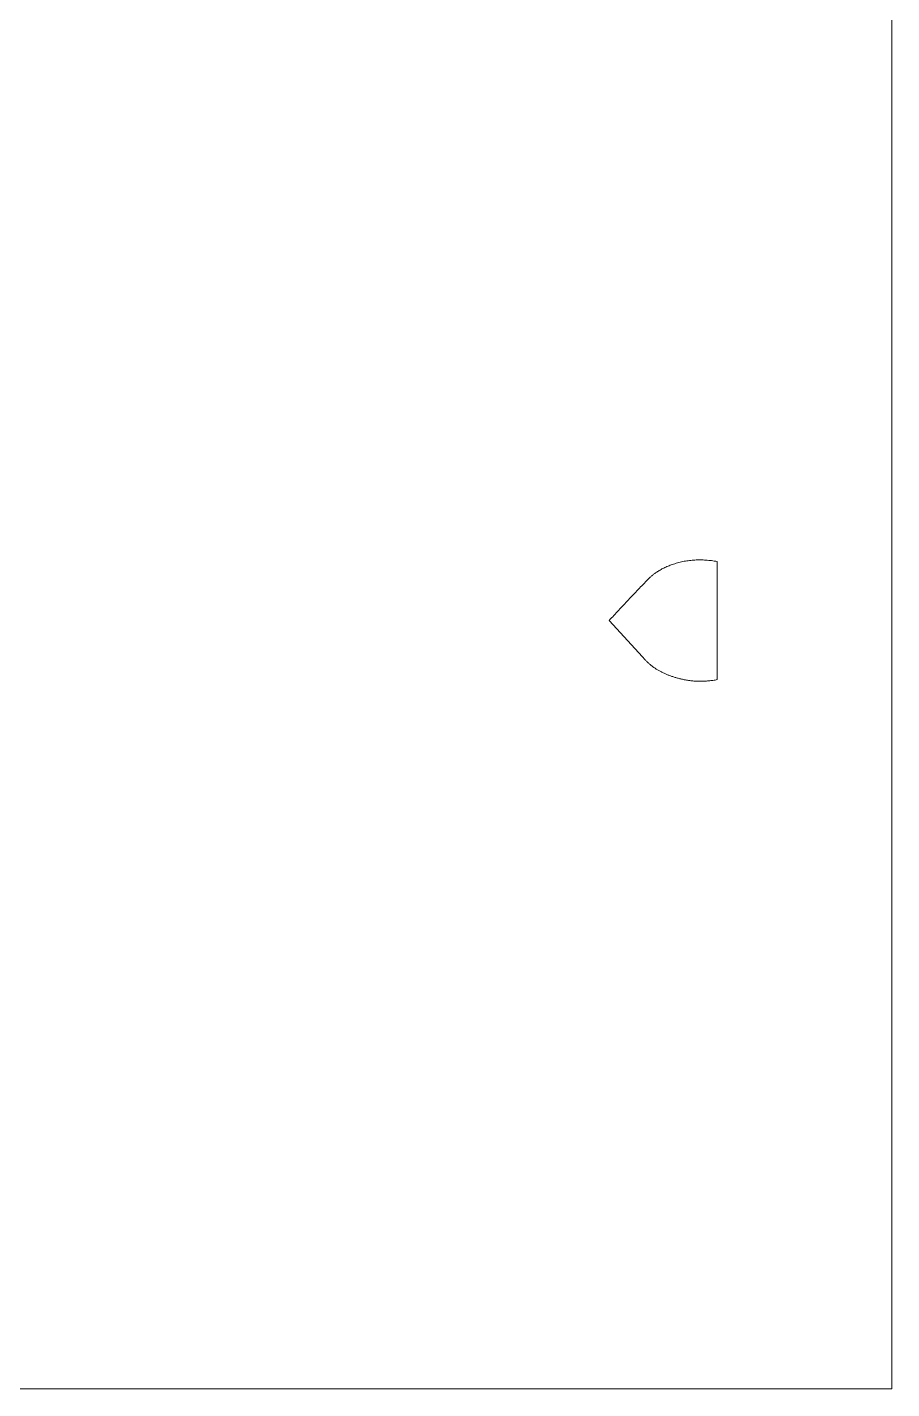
# Model space of a CAD drawing. Header units: centimetres. Extents: x -9.6 to 4.8, y -4.9 to 13.
# Drawn here: x -6.2 to -2.77, y -4.92 to 0.49 of the extents above; entities that cross this region are included whole.
import ezdxf

# ---------------------------------------------------------------- set-up
doc = ezdxf.new("R2010")
doc.units = ezdxf.units.CM
doc.header["$MEASUREMENT"] = 0
doc.layers.add('layer 1', color=7, linetype='Continuous')

msp = doc.modelspace()

# ---------------------------------------------------------------- linework, layer by layer
at = {"layer": 'layer 1', "color": 242, "lineweight": 9}
for points, knots in [([(-9.64025, 13.0189), (-9.64025, 13.0189), (-2.76854, 13.0189), (-2.76854, 13.0189), (-2.76854, 13.0189), (-2.76854, 13.0189), (-2.76854, -4.91628), (-2.76854, -4.91628), (-2.76854, -4.91628), (-2.76854, -4.91628), (-9.64025, -4.91628), (-9.64025, -4.91628), (-9.64025, -4.91628), (-9.64025, -4.91628), (-9.64025, 13.0189), (-9.64025, 13.0189)], [0, 0, 0, 0, 0.2, 0.2, 0.2, 0.2, 0.4, 0.4, 0.4, 0.4, 0.6, 0.6, 0.6, 0.6, 1, 1, 1, 1]), ([(-3.75921, -2.0074), (-3.75698, -2.0102), (-3.75469, -2.01295), (-3.75231, -2.01562), (-3.75231, -2.01562), (-3.74987, -2.01839), (-3.74735, -2.02108), (-3.74477, -2.02373), (-3.74477, -2.02373), (-3.74233, -2.02623), (-3.7398, -2.02867), (-3.73724, -2.03104), (-3.73724, -2.03104), (-3.73457, -2.0335), (-3.73182, -2.0359), (-3.72903, -2.03823), (-3.72903, -2.03823), (-3.72623, -2.04057), (-3.72338, -2.04282), (-3.72048, -2.04503), (-3.72048, -2.04503), (-3.71746, -2.0473), (-3.71439, -2.04949), (-3.71127, -2.05164), (-3.71127, -2.05164), (-3.7082, -2.05372), (-3.70508, -2.05574), (-3.70193, -2.0577), (-3.70193, -2.0577), (-3.69866, -2.0597), (-3.69532, -2.06166), (-3.69196, -2.06352), (-3.69196, -2.06352), (-3.68861, -2.0654), (-3.68521, -2.06719), (-3.68177, -2.06892), (-3.68177, -2.06892), (-3.67821, -2.07069), (-3.6746, -2.0724), (-3.67097, -2.07405), (-3.67097, -2.07405), (-3.66728, -2.07571), (-3.66355, -2.0773), (-3.65978, -2.07882), (-3.65978, -2.07882), (-3.6559, -2.08038), (-3.65198, -2.08186), (-3.64802, -2.08328), (-3.64802, -2.08328), (-3.64408, -2.0847), (-3.64012, -2.08603), (-3.63614, -2.0873), (-3.63614, -2.0873), (-3.63205, -2.08862), (-3.62795, -2.08983), (-3.62382, -2.09099), (-3.62382, -2.09099), (-3.61944, -2.0922), (-3.61507, -2.09337), (-3.61065, -2.09445), (-3.61065, -2.09445), (-3.60619, -2.09554), (-3.6017, -2.09656), (-3.5972, -2.09752), (-3.5972, -2.09752), (-3.59159, -2.09871), (-3.58597, -2.09973), (-3.58032, -2.10064), (-3.58032, -2.10064), (-3.57456, -2.10154), (-3.56879, -2.10231), (-3.56299, -2.10294), (-3.56299, -2.10294), (-3.55749, -2.10354), (-3.55197, -2.10398), (-3.54642, -2.10429), (-3.54642, -2.10429), (-3.54086, -2.10461), (-3.53529, -2.10477), (-3.5297, -2.10479), (-3.5297, -2.10479), (-3.52414, -2.10481), (-3.51857, -2.10469), (-3.51303, -2.10444), (-3.51303, -2.10444), (-3.50746, -2.10417), (-3.50192, -2.10377), (-3.49639, -2.10321), (-3.49639, -2.10321), (-3.49064, -2.10265), (-3.48491, -2.10192), (-3.4792, -2.10106), (-3.4792, -2.10106), (-3.47357, -2.10021), (-3.46798, -2.09923), (-3.46242, -2.09808), (-3.46242, -2.09808), (-3.46242, -2.09808), (-3.46242, -1.62912), (-3.46242, -1.62912), (-3.46242, -1.62912), (-3.46619, -1.62839), (-3.46998, -1.62773), (-3.47378, -1.6271), (-3.47378, -1.6271), (-3.47761, -1.62648), (-3.48145, -1.62591), (-3.4853, -1.62541), (-3.4853, -1.62541), (-3.48893, -1.62491), (-3.49258, -1.6245), (-3.49623, -1.62412), (-3.49623, -1.62412), (-3.4999, -1.62375), (-3.50359, -1.62343), (-3.50727, -1.62316), (-3.50727, -1.62316), (-3.51094, -1.62291), (-3.51461, -1.6227), (-3.51826, -1.62256), (-3.51826, -1.62256), (-3.52199, -1.62241), (-3.52574, -1.62233), (-3.52947, -1.62229), (-3.52947, -1.62229), (-3.5331, -1.62227), (-3.53673, -1.62231), (-3.54036, -1.62239), (-3.54036, -1.62239), (-3.54394, -1.62247), (-3.54755, -1.62262), (-3.55113, -1.62283), (-3.55113, -1.62283), (-3.55828, -1.62325), (-3.56541, -1.62389), (-3.57254, -1.62477), (-3.57254, -1.62477), (-3.5795, -1.62562), (-3.58645, -1.62673), (-3.59332, -1.62804), (-3.59332, -1.62804), (-3.60064, -1.62946), (-3.60792, -1.6311), (-3.61513, -1.63298), (-3.61513, -1.63298), (-3.62209, -1.63479), (-3.62897, -1.63682), (-3.63579, -1.63909), (-3.63579, -1.63909), (-3.64175, -1.64109), (-3.64767, -1.64324), (-3.6535, -1.64557), (-3.6535, -1.64557), (-3.65911, -1.64778), (-3.66466, -1.65018), (-3.67012, -1.65274), (-3.67012, -1.65274), (-3.67533, -1.65518), (-3.68048, -1.65779), (-3.68554, -1.66056), (-3.68554, -1.66056), (-3.69032, -1.66319), (-3.69503, -1.66598), (-3.69961, -1.66894), (-3.69961, -1.66894), (-3.7032, -1.67123), (-3.7067, -1.67361), (-3.71016, -1.67611), (-3.71016, -1.67611), (-3.71346, -1.67846), (-3.71667, -1.68092), (-3.71983, -1.68349), (-3.71983, -1.68349), (-3.72294, -1.68599), (-3.72596, -1.6886), (-3.72892, -1.69131), (-3.72892, -1.69131), (-3.73174, -1.69387), (-3.73447, -1.69654), (-3.73711, -1.69927), (-3.73711, -1.69927), (-3.75027, -1.71288), (-3.76336, -1.72653), (-3.77641, -1.74021), (-3.77641, -1.74021), (-3.78939, -1.75384), (-3.80234, -1.7675), (-3.81524, -1.78119), (-3.81524, -1.78119), (-3.8281, -1.79484), (-3.8409, -1.80854), (-3.85368, -1.82228), (-3.85368, -1.82228), (-3.86646, -1.83601), (-3.8792, -1.84981), (-3.89187, -1.86363), (-3.89187, -1.86363), (-3.89187, -1.86363), (-3.75921, -2.0074), (-3.75921, -2.0074)], [0, 0, 0, 0, 0.0196078, 0.0196078, 0.0196078, 0.0196078, 0.0392157, 0.0392157, 0.0392157, 0.0392157, 0.0588235, 0.0588235, 0.0588235, 0.0588235, 0.0784314, 0.0784314, 0.0784314, 0.0784314, 0.0980392, 0.0980392, 0.0980392, 0.0980392, 0.1176471, 0.1176471, 0.1176471, 0.1176471, 0.1372549, 0.1372549, 0.1372549, 0.1372549, 0.1568627, 0.1568627, 0.1568627, 0.1568627, 0.1764706, 0.1764706, 0.1764706, 0.1764706, 0.1960784, 0.1960784, 0.1960784, 0.1960784, 0.2156863, 0.2156863, 0.2156863, 0.2156863, 0.2352941, 0.2352941, 0.2352941, 0.2352941, 0.254902, 0.254902, 0.254902, 0.254902, 0.2745098, 0.2745098, 0.2745098, 0.2745098, 0.2941176, 0.2941176, 0.2941176, 0.2941176, 0.3137255, 0.3137255, 0.3137255, 0.3137255, 0.3333333, 0.3333333, 0.3333333, 0.3333333, 0.3529412, 0.3529412, 0.3529412, 0.3529412, 0.372549, 0.372549, 0.372549, 0.372549, 0.3921569, 0.3921569, 0.3921569, 0.3921569, 0.4117647, 0.4117647, 0.4117647, 0.4117647, 0.4313725, 0.4313725, 0.4313725, 0.4313725, 0.4509804, 0.4509804, 0.4509804, 0.4509804, 0.4705882, 0.4705882, 0.4705882, 0.4705882, 0.4901961, 0.4901961, 0.4901961, 0.4901961, 0.5098039, 0.5098039, 0.5098039, 0.5098039, 0.5294118, 0.5294118, 0.5294118, 0.5294118, 0.5490196, 0.5490196, 0.5490196, 0.5490196, 0.5686275, 0.5686275, 0.5686275, 0.5686275, 0.5882353, 0.5882353, 0.5882353, 0.5882353, 0.6078431, 0.6078431, 0.6078431, 0.6078431, 0.627451, 0.627451, 0.627451, 0.627451, 0.6470588, 0.6470588, 0.6470588, 0.6470588, 0.6666667, 0.6666667, 0.6666667, 0.6666667, 0.6862745, 0.6862745, 0.6862745, 0.6862745, 0.7058824, 0.7058824, 0.7058824, 0.7058824, 0.7254902, 0.7254902, 0.7254902, 0.7254902, 0.745098, 0.745098, 0.745098, 0.745098, 0.7647059, 0.7647059, 0.7647059, 0.7647059, 0.7843137, 0.7843137, 0.7843137, 0.7843137, 0.8039216, 0.8039216, 0.8039216, 0.8039216, 0.8235294, 0.8235294, 0.8235294, 0.8235294, 0.8431373, 0.8431373, 0.8431373, 0.8431373, 0.8627451, 0.8627451, 0.8627451, 0.8627451, 0.8823529, 0.8823529, 0.8823529, 0.8823529, 0.9019608, 0.9019608, 0.9019608, 0.9019608, 0.9215686, 0.9215686, 0.9215686, 0.9215686, 0.9411765, 0.9411765, 0.9411765, 0.9411765, 0.9607843, 0.9607843, 0.9607843, 0.9607843, 1, 1, 1, 1])]:
    msp.add_open_spline(points, degree=3, knots=knots, dxfattribs=at)

doc.saveas('drawing.dxf')
